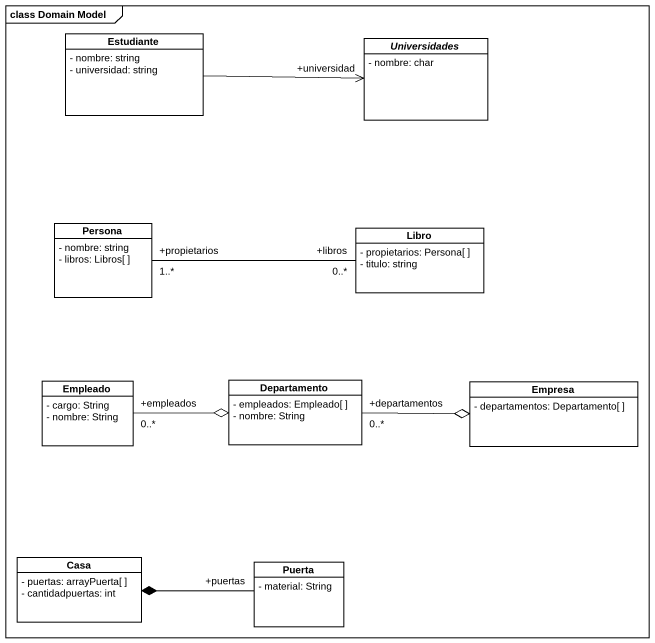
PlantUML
@startuml
mainframe class Domain Model
hide circle
hide empty members
skinparam classAttributeIconSize 0
class Estudiante {
  - nombre: string
  - universidad: string
}
abstract class Universidades {
  - nombre: char
}
class Persona {
  - nombre: string
  - libros: Libros[ ]
}
class Libro {
  - propietarios: Persona[ ]
  - titulo: string
}
class Empleado {
  - cargo: String
  - nombre: String
}
class Departamento {
  - empleados: Empleado[ ]
  - nombre: String
}
class Empresa {
  - departamentos: Departamento[ ]
}
class Casa {
  - puertas: arrayPuerta[ ]
  - cantidadpuertas: int
}
class Puerta {
  - material: String
}
Estudiante -right-> "+universidad" Universidades
Persona "+propietarios\n1..*" -right- "+libros\n0..*" Libro
Empleado "+empleados\n0..*" -right-o Departamento
Departamento "+departamentos\n0..*" -right-o Empresa
Puerta "+puertas" -left-* Casa
@enduml
